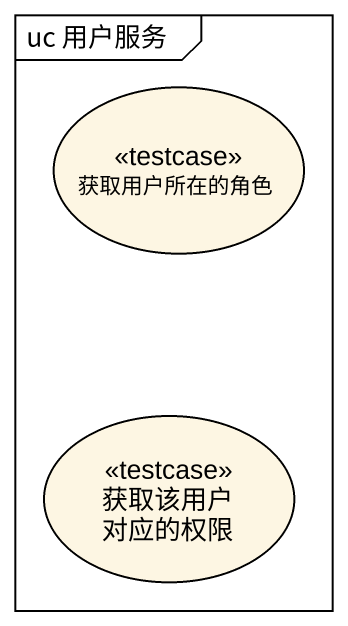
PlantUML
@startuml
mainframe uc 用户服务
usecase 获取用户所在的角色 <<testcase>>
usecase "获取该用户 对应的权限" as 获取该用户_对应的权限 <<testcase>>
@enduml
